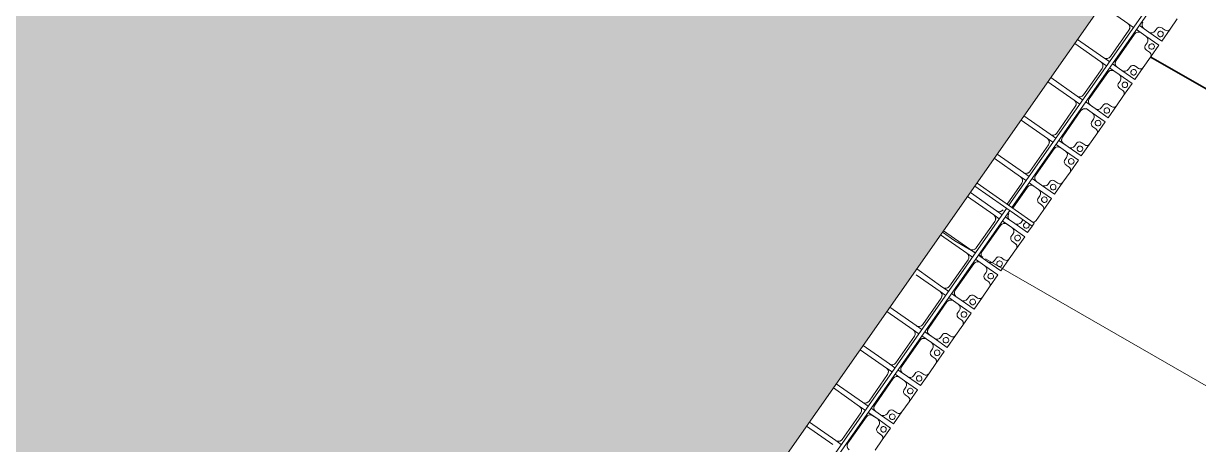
# Model space of a CAD drawing. Header units: millimetres. Extents: x -861324 to 439029, y -308065 to 694685.
# Drawn here: x -233686 to -221121, y 88078 to 92584 of the extents above; entities that cross this region are included whole.
import ezdxf

# ---------------------------------------------------------------- set-up
doc = ezdxf.new("R2010")
doc.units = ezdxf.units.MM
for name, color, linetype, lineweight in [('A-DETL-GENF', 92, 'Continuous', 9), ('A-DETL-THIN', 151, 'Continuous', 9), ('A-GENM', 13, 'Continuous', 9), ('C-TOPO-MAJR', 7, 'Continuous', 35), ('C-TOPO-MINR', 7, 'Continuous', 9), ('S-BEAM', 12, 'Continuous', 9)]:
    doc.layers.add(name, color=color, linetype=linetype, lineweight=lineweight)

# ---------------------------------------------------------------- blocks, each defined once
blk = doc.blocks.new('Dai phaodi lai - DẢI PHAO ĐI LẠI-17507-BỐ TRÍ BÈ PIN HỒ BẢN MÒNG')
at = {"layer": 'A-GENM', "color": 7}
for p, q in [((19067, 748), (18933, 748)), ((19067, 748), (19223, 748)), ((19223, 748), (19067, 748)), ((19105, 671), (19105, 710)), ((19173, 629), (19136, 629)), ((19173, 629), (19136, 629)), ((19136, 629), (19173, 629)), ((19223, 748), (19223, 579)), ((19223, 579), (19223, 748)), ((19277, 748), (19433, 748)), ((19277, 579), (19277, 748)), ((19277, 748), (19277, 579)), ((19433, 748), (19277, 748)), ((19364, 629), (19327, 629)), ((19364, 629), (19327, 629)), ((19327, 629), (19364, 629)), ((19395, 710), (19395, 671)), ((19567, 748), (19433, 748)), ((19567, 748), (19723, 748)), ((19723, 748), (19567, 748)), ((19605, 671), (19605, 710)), ((19673, 629), (19636, 629)), ((19673, 629), (19636, 629)), ((19636, 629), (19673, 629)), ((19723, 748), (19723, 579)), ((19723, 579), (19723, 748)), ((19777, 748), (19933, 748)), ((19777, 579), (19777, 748)), ((19777, 748), (19777, 579)), ((19933, 748), (19777, 748)), ((19864, 629), (19827, 629)), ((19864, 629), (19827, 629)), ((19827, 629), (19864, 629)), ((19895, 710), (19895, 671)), ((20067, 748), (19933, 748)), ((20067, 748), (20223, 748)), ((20223, 748), (20067, 748)), ((20105, 671), (20105, 710)), ((20173, 629), (20136, 629)), ((20173, 629), (20136, 629)), ((20136, 629), (20173, 629)), ((20223, 748), (20223, 579)), ((20223, 579), (20223, 748)), ((20277, 748), (20433, 748)), ((20277, 579), (20277, 748)), ((20277, 748), (20277, 579)), ((20433, 748), (20277, 748)), ((20364, 629), (20327, 629)), ((20364, 629), (20327, 629)), ((20327, 629), (20364, 629)), ((20395, 710), (20395, 671)), ((20567, 748), (20433, 748)), ((20567, 748), (20723, 748)), ((20723, 748), (20567, 748)), ((20605, 671), (20605, 710)), ((20673, 629), (20636, 629)), ((20673, 629), (20636, 629)), ((20636, 629), (20673, 629)), ((20723, 748), (20723, 579)), ((20723, 579), (20723, 748)), ((20777, 748), (20933, 748)), ((20777, 579), (20777, 748)), ((20777, 748), (20777, 579)), ((20933, 748), (20777, 748)), ((20864, 629), (20827, 629)), ((20864, 629), (20827, 629)), ((20827, 629), (20864, 629)), ((20895, 710), (20895, 671)), ((21067, 748), (20933, 748)), ((21067, 748), (21223, 748)), ((21223, 748), (21067, 748)), ((21105, 671), (21105, 710)), ((21173, 629), (21136, 629)), ((21173, 629), (21136, 629)), ((21136, 629), (21173, 629)), ((21223, 748), (21223, 579)), ((21223, 579), (21223, 748)), ((21277, 748), (21433, 748)), ((21277, 579), (21277, 748)), ((21277, 748), (21277, 579)), ((21433, 748), (21277, 748)), ((21364, 629), (21327, 629)), ((21364, 629), (21327, 629)), ((21327, 629), (21364, 629)), ((21395, 710), (21395, 671)), ((21567, 748), (21433, 748)), ((21673, 629), (21636, 629)), ((21673, 629), (21636, 629)), ((21636, 629), (21673, 629)), ((21640, 748), (21723, 748)), ((21723, 748), (21640, 748)), ((21723, 748), (21723, 579)), ((21723, 579), (21723, 748)), ((21777, 748), (21933, 748)), ((21777, 579), (21777, 748)), ((21777, 748), (21777, 579)), ((21933, 748), (21777, 748)), ((21864, 629), (21827, 629)), ((21864, 629), (21827, 629)), ((21827, 629), (21864, 629)), ((21895, 710), (21895, 671)), ((22067, 748), (21933, 748)), ((22067, 748), (22223, 748)), ((22223, 748), (22067, 748)), ((22105, 671), (22105, 710)), ((22173, 629), (22136, 629)), ((22173, 629), (22136, 629)), ((22136, 629), (22173, 629)), ((22223, 748), (22223, 579)), ((22223, 579), (22223, 748)), ((22277, 748), (22433, 748)), ((22277, 579), (22277, 748)), ((22277, 748), (22277, 579)), ((22433, 748), (22277, 748)), ((22364, 629), (22327, 629)), ((22364, 629), (22327, 629)), ((22327, 629), (22364, 629)), ((22395, 710), (22395, 671)), ((22567, 748), (22433, 748)), ((22567, 748), (22723, 748)), ((22723, 748), (22567, 748)), ((22605, 671), (22605, 710)), ((22673, 629), (22636, 629)), ((22673, 629), (22636, 629)), ((22636, 629), (22673, 629)), ((22723, 748), (22723, 579)), ((22723, 579), (22723, 748)), ((22777, 748), (22933, 748)), ((22777, 579), (22777, 748)), ((22777, 748), (22777, 579)), ((22933, 748), (22777, 748)), ((22864, 629), (22827, 629)), ((22864, 629), (22827, 629)), ((22827, 629), (22864, 629)), ((22895, 710), (22895, 671)), ((23067, 748), (22933, 748)), ((23067, 748), (23223, 748)), ((23223, 748), (23067, 748)), ((23105, 671), (23105, 710)), ((23173, 629), (23136, 629)), ((23173, 629), (23136, 629)), ((23136, 629), (23173, 629)), ((23223, 748), (23223, 579)), ((23223, 579), (23223, 748)), ((23277, 748), (23433, 748)), ((23277, 579), (23277, 748)), ((23277, 748), (23277, 579)), ((23433, 748), (23277, 748)), ((23364, 629), (23327, 629)), ((23364, 629), (23327, 629)), ((23327, 629), (23364, 629)), ((23395, 710), (23395, 671)), ((23567, 748), (23433, 748)), ((23567, 748), (23723, 748)), ((23723, 748), (23567, 748)), ((23605, 671), (23605, 710)), ((23673, 629), (23636, 629)), ((23673, 629), (23636, 629)), ((23636, 629), (23673, 629)), ((23723, 748), (23723, 579)), ((23723, 579), (23723, 748)), ((23777, 748), (23933, 748)), ((23777, 579), (23777, 748)), ((23777, 748), (23777, 579)), ((23933, 748), (23777, 748)), ((23864, 629), (23827, 629)), ((23864, 629), (23827, 629)), ((23827, 629), (23864, 629)), ((23895, 710), (23895, 671)), ((24067, 748), (23933, 748)), ((24067, 748), (24223, 748)), ((24223, 748), (24067, 748)), ((24105, 671), (24105, 710)), ((24173, 629), (24136, 629)), ((24173, 629), (24136, 629)), ((24136, 629), (24173, 629)), ((24223, 748), (24223, 579)), ((24223, 579), (24223, 748)), ((24277, 748), (24433, 748)), ((24277, 579), (24277, 748)), ((24277, 748), (24277, 579)), ((24433, 748), (24277, 748)), ((24364, 629), (24327, 629)), ((24364, 629), (24327, 629)), ((24327, 629), (24364, 629)), ((24395, 710), (24395, 671)), ((24567, 748), (24433, 748)), ((19223, 517), (19223, 579)), ((19223, 517), (19223, 456)), ((19277, 579), (19277, 517)), ((19277, 456), (19277, 517)), ((19723, 517), (19723, 579)), ((19723, 517), (19723, 456)), ((19777, 579), (19777, 517)), ((19777, 456), (19777, 517)), ((20223, 517), (20223, 579)), ((20223, 517), (20223, 461)), ((20277, 579), (20277, 517)), ((20277, 499), (20277, 517)), ((20723, 517), (20723, 579)), ((20723, 517), (20723, 456)), ((20777, 579), (20777, 517)), ((20777, 456), (20777, 517)), ((21223, 517), (21223, 579)), ((21223, 517), (21223, 456)), ((21277, 579), (21277, 517)), ((21277, 456), (21277, 517)), ((21723, 517), (21723, 579)), ((21723, 517), (21723, 456)), ((21777, 579), (21777, 517)), ((21777, 456), (21777, 517)), ((22223, 517), (22223, 579)), ((22223, 517), (22223, 456)), ((22277, 579), (22277, 517)), ((22277, 456), (22277, 517)), ((22723, 517), (22723, 579)), ((22723, 517), (22723, 456)), ((22777, 579), (22777, 517)), ((22777, 456), (22777, 517)), ((23223, 517), (23223, 579)), ((23223, 517), (23223, 456)), ((23277, 579), (23277, 517)), ((23277, 456), (23277, 517)), ((23723, 517), (23723, 579)), ((23723, 517), (23723, 456)), ((23777, 579), (23777, 517)), ((23777, 456), (23777, 517)), ((24223, 517), (24223, 579)), ((24223, 517), (24223, 456)), ((24277, 579), (24277, 517)), ((24277, 456), (24277, 517)), ((19277, 343), (19277, 416)), ((19327, 467), (19673, 467)), ((19673, 393), (19327, 393)), ((19723, 416), (19723, 343)), ((19777, 343), (19777, 416)), ((19827, 467), (20173, 467)), ((20173, 393), (19827, 393)), ((20223, 416), (20223, 343)), ((20277, 343), (20277, 416)), ((20327, 467), (20673, 467)), ((20673, 393), (20327, 393)), ((20723, 416), (20723, 343)), ((20777, 343), (20777, 416)), ((20827, 467), (21173, 467)), ((21173, 393), (20827, 393)), ((21223, 416), (21223, 343)), ((21277, 343), (21277, 416)), ((21327, 467), (21600, 467)), ((21600, 393), (21327, 393)), ((21723, 416), (21723, 343)), ((21777, 343), (21777, 416)), ((21827, 467), (22173, 467)), ((22173, 393), (21827, 393)), ((22223, 416), (22223, 343)), ((22277, 343), (22277, 416)), ((22327, 467), (22673, 467)), ((22673, 393), (22327, 393)), ((22723, 416), (22723, 343)), ((22777, 343), (22777, 416)), ((22827, 467), (23173, 467)), ((23173, 393), (22827, 393)), ((23223, 416), (23223, 343)), ((23277, 343), (23277, 416)), ((23327, 467), (23673, 467)), ((23673, 393), (23327, 393)), ((23723, 416), (23723, 343)), ((23777, 343), (23777, 416)), ((23827, 467), (24173, 467)), ((24173, 393), (23827, 393)), ((24223, 416), (24223, 343)), ((24277, 343), (24277, 416)), ((24327, 467), (24673, 467)), ((24673, 393), (24327, 393)), ((24723, 416), (24723, 343)), ((19277, 343), (19277, 0)), ((19723, 0), (19723, 343)), ((19777, 343), (19777, 0)), ((20223, 0), (20223, 343)), ((20277, 343), (20277, 0)), ((20723, 0), (20723, 343)), ((20777, 343), (20777, 0)), ((21223, 0), (21223, 343)), ((21277, 343), (21277, 0)), ((21723, 0), (21723, 343)), ((21777, 343), (21777, 0)), ((22223, 0), (22223, 343)), ((22277, 343), (22277, 0)), ((22723, 0), (22723, 343)), ((22777, 343), (22777, 30)), ((23223, 0), (23223, 343)), ((23277, 343), (23277, 0)), ((23723, 0), (23723, 343)), ((23777, 343), (23777, 0)), ((24223, 0), (24223, 343)), ((24277, 343), (24277, 0)), ((24723, 0), (24723, 343)), ((24777, 343), (24777, 0))]:
    blk.add_line(p, q, dxfattribs=at)
at = {"layer": 'A-GENM', "color": 9}
for p, q in [((19136, 629), (19173, 629)), ((19327, 629), (19364, 629)), ((19636, 629), (19673, 629)), ((19827, 629), (19864, 629)), ((20136, 629), (20173, 629)), ((20327, 629), (20364, 629)), ((20636, 629), (20673, 629)), ((20827, 629), (20864, 629)), ((21136, 629), (21173, 629)), ((21327, 629), (21364, 629)), ((21636, 629), (21673, 629)), ((21827, 629), (21864, 629)), ((22136, 629), (22173, 629)), ((22327, 629), (22364, 629)), ((22636, 629), (22673, 629)), ((22827, 629), (22864, 629)), ((23136, 629), (23173, 629)), ((23327, 629), (23364, 629)), ((23636, 629), (23673, 629)), ((23827, 629), (23864, 629)), ((24136, 629), (24173, 629)), ((24327, 629), (24364, 629)), ((19223, 579), (19223, 456)), ((19277, 456), (19277, 579)), ((19723, 579), (19723, 456)), ((19777, 456), (19777, 579)), ((20223, 579), (20223, 461)), ((20277, 499), (20277, 579)), ((20723, 579), (20723, 456)), ((20777, 456), (20777, 579)), ((21223, 579), (21223, 456)), ((21277, 456), (21277, 579)), ((21723, 579), (21723, 456)), ((21777, 456), (21777, 579)), ((22223, 579), (22223, 456)), ((22277, 456), (22277, 579)), ((22723, 579), (22723, 456)), ((22777, 456), (22777, 579)), ((23223, 579), (23223, 456)), ((23277, 456), (23277, 579)), ((23723, 579), (23723, 456)), ((23777, 456), (23777, 579)), ((24223, 579), (24223, 456)), ((24277, 456), (24277, 579)), ((19277, 343), (19277, 416)), ((19723, 416), (19723, 343)), ((19777, 343), (19777, 416)), ((20223, 416), (20223, 343)), ((20277, 343), (20277, 416)), ((20723, 416), (20723, 343)), ((20777, 343), (20777, 416)), ((21223, 416), (21223, 343)), ((21277, 343), (21277, 416)), ((21723, 416), (21723, 343)), ((21777, 343), (21777, 416)), ((22223, 416), (22223, 343)), ((22277, 343), (22277, 416)), ((22723, 416), (22723, 343)), ((22777, 343), (22777, 416)), ((23223, 416), (23223, 343)), ((23277, 343), (23277, 416)), ((23723, 416), (23723, 343)), ((23777, 343), (23777, 416)), ((24223, 416), (24223, 343)), ((24277, 343), (24277, 416)), ((24723, 416), (24723, 343))]:
    blk.add_line(p, q, dxfattribs=at)
at = {"layer": 'A-GENM', "color": 7}
for centre, radius, start, end in [((19067, 710), 38, 360, 90), ((19067, 710), 38, 0, 90), ((19067, 710), 38, 0, 90), ((19145, 668), 40, 176.4919, 256.8115), ((19145, 668), 40, 176.4919, 216.6517), ((19145, 668), 40, 176.4919, 216.6517), ((19145, 668), 40, 230.0383, 256.8115), ((19145, 668), 40, 230.0383, 256.8115), ((19168, 693), 30, 90, 270), ((19168, 693), 30, 90, 270), ((19168, 693), 30, 270, 90), ((19168, 693), 30, 270, 90), ((19173, 579), 50, 0, 90), ((19173, 579), 50, 0, 90), ((19173, 579), 50, 0, 90), ((19327, 579), 50, 90, 180), ((19327, 579), 50, 90, 180), ((19327, 579), 50, 90, 180), ((19332, 693), 30, 90, 270), ((19332, 693), 30, 90, 270), ((19332, 693), 30, 270, 90), ((19332, 693), 30, 270, 90), ((19355, 668), 40, 283.1885, 3.5081), ((19355, 668), 40, 283.1885, 3.5081), ((19355, 668), 40, 283.1885, 3.5081), ((19433, 710), 38, 90, 180), ((19433, 710), 38, 90, 165), ((19433, 710), 38, 90, 165), ((19567, 710), 38, 360, 90), ((19567, 710), 38, 0, 90), ((19567, 710), 38, 0, 90), ((19645, 668), 40, 176.4919, 256.8115), ((19645, 668), 40, 176.4919, 216.6517), ((19645, 668), 40, 176.4919, 216.6517), ((19645, 668), 40, 230.0383, 256.8115), ((19645, 668), 40, 230.0383, 256.8115), ((19668, 693), 30, 90, 270), ((19668, 693), 30, 90, 270), ((19668, 693), 30, 270, 90), ((19668, 693), 30, 270, 90), ((19673, 579), 50, 0, 90), ((19673, 579), 50, 0, 90), ((19673, 579), 50, 0, 90), ((19827, 579), 50, 90, 180), ((19827, 579), 50, 90, 180), ((19827, 579), 50, 90, 180), ((19832, 693), 30, 90, 270), ((19832, 693), 30, 90, 270), ((19832, 693), 30, 270, 90), ((19832, 693), 30, 270, 90), ((19855, 668), 40, 283.1885, 3.5081), ((19855, 668), 40, 283.1885, 3.5081), ((19855, 668), 40, 283.1885, 3.5081), ((19933, 710), 38, 90, 180), ((19933, 710), 38, 90, 165), ((19933, 710), 38, 90, 165), ((20067, 710), 38, 360, 90), ((20067, 710), 38, 0, 90), ((20067, 710), 38, 0, 90), ((20145, 668), 40, 176.4919, 256.8115), ((20145, 668), 40, 176.4919, 216.6517), ((20145, 668), 40, 176.4919, 216.6517), ((20145, 668), 40, 230.0383, 256.8115), ((20145, 668), 40, 230.0383, 256.8115), ((20168, 693), 30, 90, 270), ((20168, 693), 30, 90, 270), ((20168, 693), 30, 270, 90), ((20168, 693), 30, 270, 90), ((20173, 579), 50, 0, 90), ((20173, 579), 50, 0, 90), ((20173, 579), 50, 0, 90), ((20327, 579), 50, 90, 180), ((20327, 579), 50, 90, 180), ((20327, 579), 50, 90, 180), ((20332, 693), 30, 90, 270), ((20332, 693), 30, 90, 270), ((20332, 693), 30, 270, 90), ((20332, 693), 30, 270, 90), ((20355, 668), 40, 283.1885, 3.5081), ((20355, 668), 40, 283.1885, 3.5081), ((20355, 668), 40, 283.1885, 3.5081), ((20433, 710), 38, 90, 180), ((20433, 710), 38, 90, 165), ((20433, 710), 38, 90, 165), ((20567, 710), 38, 360, 90), ((20567, 710), 38, 0, 90), ((20567, 710), 38, 0, 90), ((20645, 668), 40, 176.4919, 256.8115), ((20645, 668), 40, 176.4919, 216.6517), ((20645, 668), 40, 176.4919, 216.6517), ((20645, 668), 40, 230.0383, 256.8115), ((20645, 668), 40, 230.0383, 256.8115), ((20668, 693), 30, 90, 270), ((20668, 693), 30, 90, 270), ((20668, 693), 30, 270, 90), ((20668, 693), 30, 270, 90), ((20673, 579), 50, 0, 90), ((20673, 579), 50, 0, 90), ((20673, 579), 50, 0, 90), ((20827, 579), 50, 90, 180), ((20827, 579), 50, 90, 180), ((20827, 579), 50, 90, 180), ((20832, 693), 30, 90, 270), ((20832, 693), 30, 90, 270), ((20832, 693), 30, 270, 90), ((20832, 693), 30, 270, 90), ((20855, 668), 40, 283.1885, 3.5081), ((20855, 668), 40, 283.1885, 3.5081), ((20855, 668), 40, 283.1885, 3.5081), ((20933, 710), 38, 90, 180), ((20933, 710), 38, 90, 165), ((20933, 710), 38, 90, 165), ((21067, 710), 38, 360, 90), ((21067, 710), 38, 0, 90), ((21067, 710), 38, 0, 90), ((21145, 668), 40, 176.4919, 256.8115), ((21145, 668), 40, 176.4919, 216.6517), ((21145, 668), 40, 176.4919, 216.6517), ((21145, 668), 40, 230.0383, 256.8115), ((21145, 668), 40, 230.0383, 256.8115), ((21168, 693), 30, 90, 270), ((21168, 693), 30, 90, 270), ((21168, 693), 30, 270, 90), ((21168, 693), 30, 270, 90), ((21173, 579), 50, 0, 90), ((21173, 579), 50, 0, 90), ((21173, 579), 50, 0, 90), ((21327, 579), 50, 90, 180), ((21327, 579), 50, 90, 180), ((21327, 579), 50, 90, 180), ((21332, 693), 30, 90, 270), ((21332, 693), 30, 90, 270), ((21332, 693), 30, 270, 90), ((21332, 693), 30, 270, 90), ((21355, 668), 40, 283.1885, 3.5081), ((21355, 668), 40, 283.1885, 3.5081), ((21355, 668), 40, 283.1885, 3.5081), ((21433, 710), 38, 90, 180), ((21433, 710), 38, 90, 165), ((21433, 710), 38, 90, 165), ((21567, 710), 38, 30, 90), ((21567, 710), 38, 30, 90), ((21567, 710), 38, 30, 90), ((21668, 693), 30, 90, 165), ((21668, 693), 30, 90, 165), ((21668, 693), 30, 195, 270), ((21668, 693), 30, 195, 270), ((21668, 693), 30, 270, 90), ((21668, 693), 30, 270, 90), ((21673, 579), 50, 0, 90), ((21673, 579), 50, 0, 90), ((21673, 579), 50, 0, 90), ((21827, 579), 50, 90, 180), ((21827, 579), 50, 90, 180), ((21827, 579), 50, 90, 180), ((21832, 693), 30, 90, 270), ((21832, 693), 30, 90, 270), ((21832, 693), 30, 270, 90), ((21832, 693), 30, 270, 90), ((21855, 668), 40, 283.1885, 3.5081), ((21855, 668), 40, 283.1885, 3.5081), ((21855, 668), 40, 283.1885, 3.5081), ((21933, 710), 38, 90, 180), ((21933, 710), 38, 90, 165), ((21933, 710), 38, 90, 165), ((22067, 710), 38, 360, 90), ((22067, 710), 38, 0, 90), ((22067, 710), 38, 0, 90), ((22145, 668), 40, 176.4919, 256.8115), ((22145, 668), 40, 176.4919, 216.6517), ((22145, 668), 40, 176.4919, 216.6517), ((22145, 668), 40, 230.0383, 256.8115), ((22145, 668), 40, 230.0383, 256.8115), ((22168, 693), 30, 90, 270), ((22168, 693), 30, 90, 270), ((22168, 693), 30, 270, 90), ((22168, 693), 30, 270, 90), ((22173, 579), 50, 0, 90), ((22173, 579), 50, 0, 90), ((22173, 579), 50, 0, 90), ((22327, 579), 50, 90, 180), ((22327, 579), 50, 90, 180), ((22327, 579), 50, 90, 180), ((22332, 693), 30, 90, 270), ((22332, 693), 30, 90, 270), ((22332, 693), 30, 270, 90), ((22332, 693), 30, 270, 90), ((22355, 668), 40, 283.1885, 3.5081), ((22355, 668), 40, 283.1885, 3.5081), ((22355, 668), 40, 283.1885, 3.5081), ((22433, 710), 38, 90, 180), ((22433, 710), 38, 90, 165), ((22433, 710), 38, 90, 165), ((22567, 710), 38, 360, 90), ((22567, 710), 38, 0, 90), ((22567, 710), 38, 0, 90), ((22645, 668), 40, 176.4919, 256.8115), ((22645, 668), 40, 176.4919, 216.6517), ((22645, 668), 40, 176.4919, 216.6517), ((22645, 668), 40, 230.0383, 256.8115), ((22645, 668), 40, 230.0383, 256.8115), ((22668, 693), 30, 90, 270), ((22668, 693), 30, 90, 270), ((22668, 693), 30, 270, 90), ((22668, 693), 30, 270, 90), ((22673, 579), 50, 0, 90), ((22673, 579), 50, 0, 90), ((22673, 579), 50, 0, 90), ((22827, 579), 50, 90, 180), ((22827, 579), 50, 90, 180), ((22827, 579), 50, 90, 180), ((22832, 693), 30, 90, 270), ((22832, 693), 30, 90, 270), ((22832, 693), 30, 270, 90), ((22832, 693), 30, 270, 90), ((22855, 668), 40, 283.1885, 3.5081), ((22855, 668), 40, 283.1885, 3.5081), ((22855, 668), 40, 283.1885, 3.5081), ((22933, 710), 38, 90, 180), ((22933, 710), 38, 90, 165), ((22933, 710), 38, 90, 165), ((23067, 710), 38, 360, 90), ((23067, 710), 38, 0, 90), ((23067, 710), 38, 0, 90), ((23145, 668), 40, 176.4919, 256.8115), ((23145, 668), 40, 176.4919, 216.6517), ((23145, 668), 40, 176.4919, 216.6517), ((23145, 668), 40, 230.0383, 256.8115), ((23145, 668), 40, 230.0383, 256.8115), ((23168, 693), 30, 90, 270), ((23168, 693), 30, 90, 270), ((23168, 693), 30, 270, 90), ((23168, 693), 30, 270, 90), ((23173, 579), 50, 0, 90), ((23173, 579), 50, 0, 90), ((23173, 579), 50, 0, 90), ((23327, 579), 50, 90, 180), ((23327, 579), 50, 90, 180), ((23327, 579), 50, 90, 180), ((23332, 693), 30, 90, 270), ((23332, 693), 30, 90, 270), ((23332, 693), 30, 270, 90), ((23332, 693), 30, 270, 90), ((23355, 668), 40, 283.1885, 3.5081), ((23355, 668), 40, 283.1885, 3.5081), ((23355, 668), 40, 283.1885, 3.5081), ((23433, 710), 38, 90, 180), ((23433, 710), 38, 90, 165), ((23433, 710), 38, 90, 165), ((23567, 710), 38, 360, 90), ((23567, 710), 38, 0, 90), ((23567, 710), 38, 0, 90), ((23645, 668), 40, 176.4919, 256.8115), ((23645, 668), 40, 176.4919, 216.6517), ((23645, 668), 40, 176.4919, 216.6517), ((23645, 668), 40, 230.0383, 256.8115), ((23645, 668), 40, 230.0383, 256.8115), ((23668, 693), 30, 90, 270), ((23668, 693), 30, 90, 270), ((23668, 693), 30, 270, 90), ((23668, 693), 30, 270, 90), ((23673, 579), 50, 0, 90), ((23673, 579), 50, 0, 90), ((23673, 579), 50, 0, 90), ((23827, 579), 50, 90, 180), ((23827, 579), 50, 90, 180), ((23827, 579), 50, 90, 180), ((23832, 693), 30, 90, 270), ((23832, 693), 30, 90, 270), ((23832, 693), 30, 270, 90), ((23832, 693), 30, 270, 90), ((23855, 668), 40, 283.1885, 3.5081), ((23855, 668), 40, 283.1885, 3.5081), ((23855, 668), 40, 283.1885, 3.5081), ((23933, 710), 38, 90, 180), ((23933, 710), 38, 90, 165), ((23933, 710), 38, 90, 165), ((24067, 710), 38, 360, 90), ((24067, 710), 38, 0, 90), ((24067, 710), 38, 0, 90), ((24145, 668), 40, 176.4919, 256.8115), ((24145, 668), 40, 176.4919, 216.6517), ((24145, 668), 40, 176.4919, 216.6517), ((24145, 668), 40, 230.0383, 256.8115), ((24145, 668), 40, 230.0383, 256.8115), ((24168, 693), 30, 90, 270), ((24168, 693), 30, 90, 270), ((24168, 693), 30, 270, 90), ((24168, 693), 30, 270, 90), ((24173, 579), 50, 0, 90), ((24173, 579), 50, 0, 90), ((24173, 579), 50, 0, 90), ((24327, 579), 50, 90, 180), ((24327, 579), 50, 90, 180), ((24327, 579), 50, 90, 180), ((24332, 693), 30, 90, 270), ((24332, 693), 30, 90, 270), ((24332, 693), 30, 270, 90), ((24332, 693), 30, 270, 90), ((24355, 668), 40, 283.1885, 3.5081), ((24355, 668), 40, 283.1885, 3.5081), ((24355, 668), 40, 283.1885, 3.5081), ((24433, 710), 38, 90, 180), ((24433, 710), 38, 90, 165), ((24433, 710), 38, 90, 165), ((19173, 517), 50, 270, 0), ((19173, 517), 50, 270, 345), ((19327, 517), 50, 180, 270), ((19327, 517), 50, 180, 255), ((19673, 517), 50, 270, 0), ((19673, 517), 50, 270, 345), ((19827, 517), 50, 180, 270), ((19827, 517), 50, 180, 255), ((20173, 517), 50, 270, 0), ((20173, 517), 50, 270, 345), ((20327, 517), 50, 180, 270), ((20327, 517), 50, 180, 255), ((20673, 517), 50, 270, 0), ((20673, 517), 50, 270, 345), ((20827, 517), 50, 180, 270), ((20827, 517), 50, 180, 255), ((21173, 517), 50, 270, 0), ((21173, 517), 50, 270, 345), ((21327, 517), 50, 180, 270), ((21327, 517), 50, 180, 255), ((21673, 517), 50, 270, 0), ((21673, 517), 50, 270, 345), ((21827, 517), 50, 180, 270), ((21827, 517), 50, 180, 255), ((22173, 517), 50, 270, 0), ((22173, 517), 50, 270, 345), ((22327, 517), 50, 180, 270), ((22327, 517), 50, 180, 255), ((22673, 517), 50, 270, 0), ((22673, 517), 50, 270, 345), ((22827, 517), 50, 180, 270), ((22827, 517), 50, 180, 255), ((23173, 517), 50, 270, 0), ((23173, 517), 50, 270, 345), ((23327, 517), 50, 180, 270), ((23327, 517), 50, 180, 255), ((23673, 517), 50, 270, 0), ((23673, 517), 50, 270, 345), ((23827, 517), 50, 180, 270), ((23827, 517), 50, 180, 255), ((24173, 517), 50, 270, 0), ((24173, 517), 50, 270, 345), ((24327, 517), 50, 180, 270), ((24327, 517), 50, 180, 255), ((24673, 517), 50, 270, 0), ((24673, 517), 50, 270, 345), ((19327, 343), 50, 90, 180), ((19327, 343), 50, 90, 165), ((19673, 343), 50, 360, 90), ((19673, 343), 50, 360, 75), ((19827, 343), 50, 90, 180), ((19827, 343), 50, 90, 165), ((20173, 343), 50, 360, 90), ((20173, 343), 50, 360, 75), ((20327, 343), 50, 90, 180), ((20327, 343), 50, 90, 165), ((20673, 343), 50, 360, 90), ((20673, 343), 50, 360, 75), ((20827, 343), 50, 90, 180), ((20827, 343), 50, 90, 165), ((21173, 343), 50, 360, 90), ((21173, 343), 50, 360, 75), ((21327, 343), 50, 90, 180), ((21327, 343), 50, 90, 165), ((21673, 343), 50, 360, 90), ((21673, 343), 50, 360, 75), ((21827, 343), 50, 90, 180), ((21827, 343), 50, 90, 165), ((22173, 343), 50, 360, 90), ((22173, 343), 50, 360, 75), ((22327, 343), 50, 90, 180), ((22327, 343), 50, 90, 165), ((22673, 343), 50, 360, 90), ((22673, 343), 50, 360, 75), ((22827, 343), 50, 90, 180), ((22827, 343), 50, 90, 165), ((23173, 343), 50, 360, 90), ((23173, 343), 50, 360, 75), ((23327, 343), 50, 90, 180), ((23327, 343), 50, 90, 165), ((23673, 343), 50, 360, 90), ((23673, 343), 50, 360, 75), ((23827, 343), 50, 90, 180), ((23827, 343), 50, 90, 165), ((24173, 343), 50, 360, 90), ((24173, 343), 50, 360, 75), ((24327, 343), 50, 90, 180), ((24327, 343), 50, 90, 165), ((24673, 343), 50, 360, 90), ((24673, 343), 50, 360, 75)]:
    blk.add_arc(centre, radius, start, end, dxfattribs=at)
at = {"layer": 'A-GENM', "color": 9}
for centre, radius, start, end in [((19067, 710), 38, 0, 90), ((19145, 668), 40, 176.4919, 216.6517), ((19145, 668), 40, 230.0383, 256.8115), ((19173, 579), 50, 0, 90), ((19327, 579), 50, 90, 180), ((19355, 668), 40, 283.1885, 3.5081), ((19433, 710), 38, 90, 165), ((19567, 710), 38, 0, 90), ((19645, 668), 40, 176.4919, 216.6517), ((19645, 668), 40, 230.0383, 256.8115), ((19673, 579), 50, 0, 90), ((19827, 579), 50, 90, 180), ((19855, 668), 40, 283.1885, 3.5081), ((19933, 710), 38, 90, 165), ((20067, 710), 38, 0, 90), ((20145, 668), 40, 176.4919, 216.6517), ((20145, 668), 40, 230.0383, 256.8115), ((20173, 579), 50, 0, 90), ((20327, 579), 50, 90, 180), ((20355, 668), 40, 283.1885, 3.5081), ((20433, 710), 38, 90, 165), ((20567, 710), 38, 0, 90), ((20645, 668), 40, 176.4919, 216.6517), ((20645, 668), 40, 230.0383, 256.8115), ((20673, 579), 50, 0, 90), ((20827, 579), 50, 90, 180), ((20855, 668), 40, 283.1885, 3.5081), ((20933, 710), 38, 90, 165), ((21067, 710), 38, 0, 90), ((21145, 668), 40, 176.4919, 216.6517), ((21145, 668), 40, 230.0383, 256.8115), ((21173, 579), 50, 0, 90), ((21327, 579), 50, 90, 180), ((21355, 668), 40, 283.1885, 3.5081), ((21433, 710), 38, 90, 165), ((21567, 710), 38, 30, 90), ((21673, 579), 50, 0, 90), ((21827, 579), 50, 90, 180), ((21855, 668), 40, 283.1885, 3.5081), ((21933, 710), 38, 90, 165), ((22067, 710), 38, 0, 90), ((22145, 668), 40, 176.4919, 216.6517), ((22145, 668), 40, 230.0383, 256.8115), ((22173, 579), 50, 0, 90), ((22327, 579), 50, 90, 180), ((22355, 668), 40, 283.1885, 3.5081), ((22433, 710), 38, 90, 165), ((22567, 710), 38, 0, 90), ((22645, 668), 40, 176.4919, 216.6517), ((22645, 668), 40, 230.0383, 256.8115), ((22673, 579), 50, 0, 90), ((22827, 579), 50, 90, 180), ((22855, 668), 40, 283.1885, 3.5081), ((22933, 710), 38, 90, 165), ((23067, 710), 38, 0, 90), ((23145, 668), 40, 176.4919, 216.6517), ((23145, 668), 40, 230.0383, 256.8115), ((23173, 579), 50, 0, 90), ((23327, 579), 50, 90, 180), ((23355, 668), 40, 283.1885, 3.5081), ((23433, 710), 38, 90, 165), ((23567, 710), 38, 0, 90), ((23645, 668), 40, 176.4919, 216.6517), ((23645, 668), 40, 230.0383, 256.8115), ((23673, 579), 50, 0, 90), ((23827, 579), 50, 90, 180), ((23855, 668), 40, 283.1885, 3.5081), ((23933, 710), 38, 90, 165), ((24067, 710), 38, 0, 90), ((24145, 668), 40, 176.4919, 216.6517), ((24145, 668), 40, 230.0383, 256.8115), ((24173, 579), 50, 0, 90), ((24327, 579), 50, 90, 180), ((24355, 668), 40, 283.1885, 3.5081), ((24433, 710), 38, 90, 165)]:
    blk.add_arc(centre, radius, start, end, dxfattribs=at)
blk = doc.blocks.new('Dầm C52 - Dầm C52-V195-BỐ TRÍ BÈ PIN HỒ BẢN MÒNG')
at = {"layer": 'S-BEAM', "color": 7}
for p, q in [((5334, 20), (11294, 20)), ((11334, 20), (17294, 20)), ((11294, -20), (5334, -20)), ((17294, -20), (11334, -20))]:
    blk.add_line(p, q, dxfattribs=at)
blk = doc.blocks.new('Dầm C52 - Hộp 40x60-19816-BỐ TRÍ BÈ PIN HỒ BẢN MÒNG')
at = {"layer": 'S-BEAM', "color": 7}
for p, q in [((145143, 20), (145891, 20)), ((145891, 20), (145891, -20)), ((145891, -20), (145143, -20))]:
    blk.add_line(p, q, dxfattribs=at)
blk = doc.blocks.new('HOBANMONG_BEPIN 6_rvt-1-BỐ TRÍ BÈ PIN HỒ BẢN MÒNG')
at = {"layer": 'A-GENM', "lineweight": 9, "rotation": 234.9999999999997}
blk.add_blockref('Dai phaodi lai - DẢI PHAO ĐI LẠI-17507-BỐ TRÍ BÈ PIN HỒ BẢN MÒNG', (-211101, 108570), dxfattribs=at)
at = {"layer": 'S-BEAM', "lineweight": 9}
for name, p, rotation in [('Dầm C52 - Hộp 40x60-19816-BỐ TRÍ BÈ PIN HỒ BẢN MÒNG', (-342395, 174110), 324.9999999999993), ('Dầm C52 - Dầm C52-V195-BỐ TRÍ BÈ PIN HỒ BẢN MÒNG', (-229634, 81342), 54.99999999999903)]:
    blk.add_blockref(name, p, dxfattribs=dict(at, rotation=rotation))

msp = doc.modelspace()

# ---------------------------------------------------------------- hatches: boundary and pattern name
at = {"layer": 'A-DETL-GENF'}
msp.add_hatch(color=8, dxfattribs=at).paths.add_polyline_path([(-248957, 54506), (-211101, 108570), (-448889, 275071), (-493590, 211231), (-314845, 86073), (-308000, 95848), (-250260, 55418)])

# ---------------------------------------------------------------- linework, layer by layer
at = {"layer": 'A-DETL-THIN'}
msp.add_line((-248957, 54506), (-211101, 108570), dxfattribs=at)
at = {"layer": 'C-TOPO-MAJR'}
msp.add_line((-219066, 90746), (-221637, 92228), dxfattribs=at)
at = {"layer": 'C-TOPO-MINR'}
for p, q in [((-223728, 90257), (-223857, 90352)), ((-223506, 90129), (-223728, 90257)), ((-223427, 90083), (-223471, 90108)), ((-220335, 88300), (-223398, 90066))]:
    msp.add_line(p, q, dxfattribs=at)

# ---------------------------------------------------------------- block references
at = {"lineweight": 5}
msp.add_blockref('HOBANMONG_BEPIN 6_rvt-1-BỐ TRÍ BÈ PIN HỒ BẢN MÒNG', (0, 0), dxfattribs=at)

doc.saveas('drawing.dxf')
